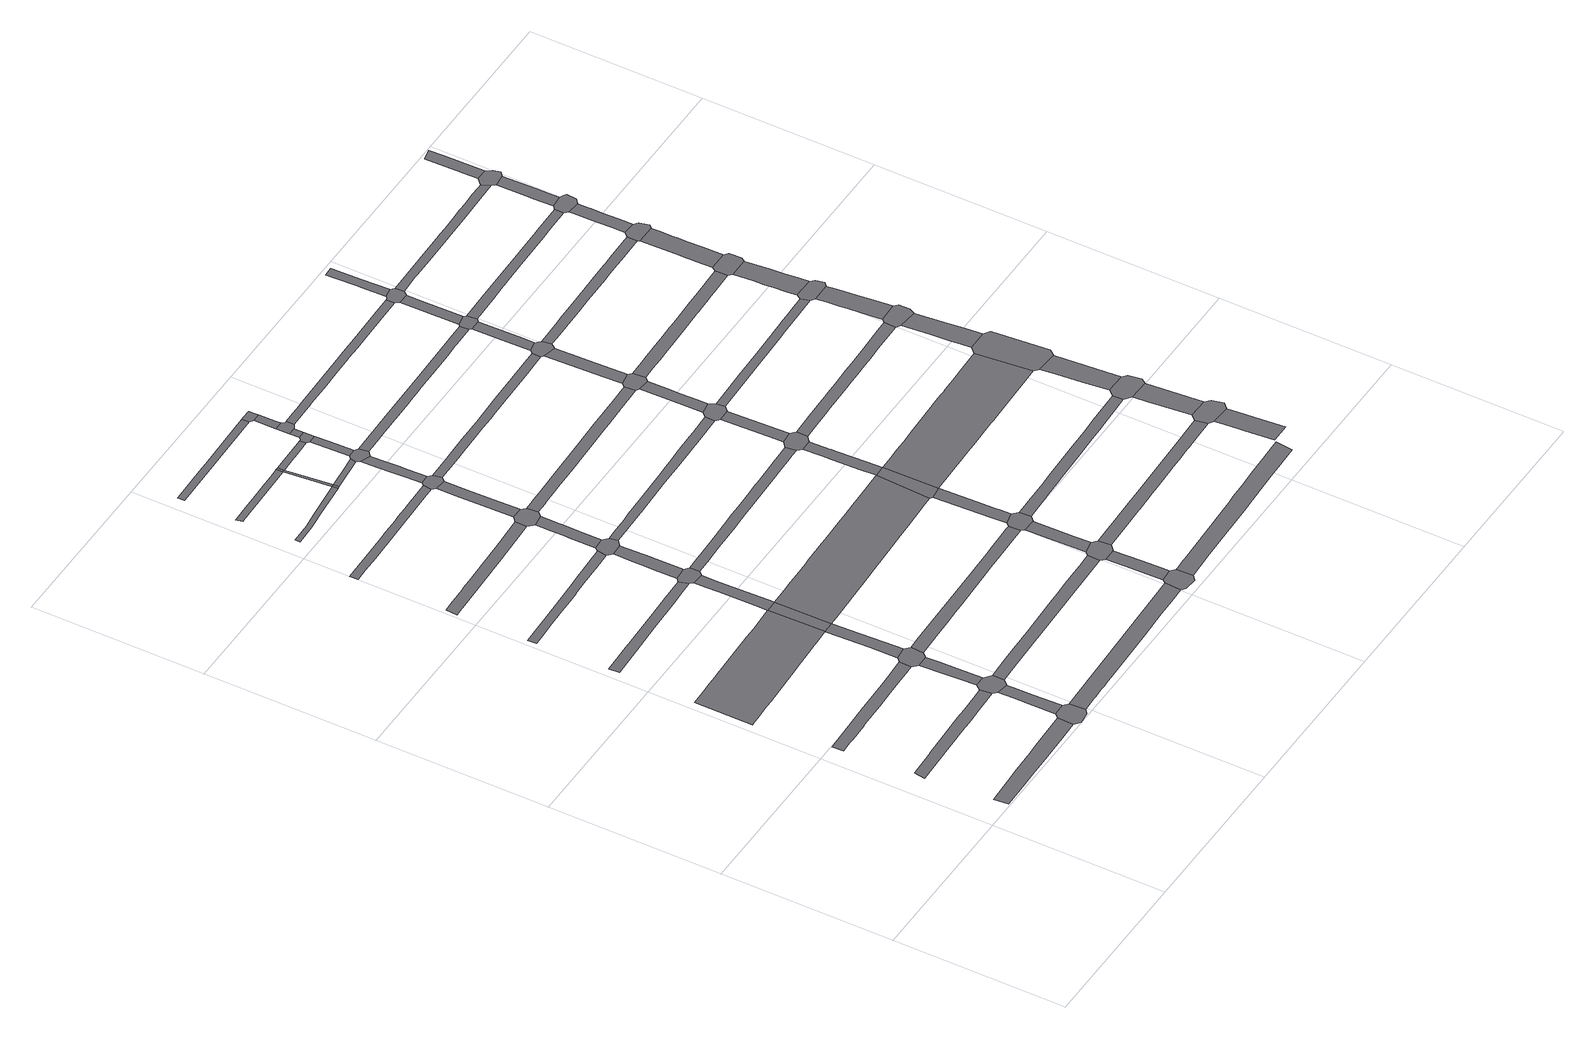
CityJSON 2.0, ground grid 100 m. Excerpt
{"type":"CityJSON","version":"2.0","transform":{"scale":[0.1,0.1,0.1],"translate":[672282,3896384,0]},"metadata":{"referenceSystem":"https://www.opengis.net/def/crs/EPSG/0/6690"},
"CityObjects":{
"road1":{"type":"Road","attributes":{"function":"9","usage":"9","RoadStructureAttribute.widthType":"2","RoadStructureAttribute.width":7.83,"RoadStructureAttribute.sectionType":"1"},"geometry":[{"type":"MultiSurface","lod":"1","boundaries":[[[0,1,2,3,4,5,6,7,8,9,10,11,12,13,14,15,16]]]}]},
"road2":{"type":"Road","attributes":{"function":"9","usage":"9","RoadStructureAttribute.widthType":"2","RoadStructureAttribute.width":6.06,"RoadStructureAttribute.sectionType":"1"},"geometry":[{"type":"MultiSurface","lod":"1","boundaries":[[[17,18,19,20,21,22,23,24,25,26,27,28,29,30,31,32,33,34,35,36]]]}]},
"road3":{"type":"Road","attributes":{"function":"9","usage":"9","RoadStructureAttribute.widthType":"2","RoadStructureAttribute.width":6.13,"RoadStructureAttribute.sectionType":"1"},"geometry":[{"type":"MultiSurface","lod":"1","boundaries":[[[37,38,39,40,41,42,43,44,45,46,47,48,49,50,51,52,53,54,55]]]}]},
"road4":{"type":"Road","attributes":{"function":"9","usage":"1","RoadStructureAttribute.widthType":"1","RoadStructureAttribute.width":34.1,"RoadStructureAttribute.sectionType":"1"},"geometry":[{"type":"MultiSurface","lod":"1","boundaries":[[[56,57,58,59,60,61,62,63,64,65,66,67,68,69,70,71,72,73,74,75,76,77,78,79,80,81,82,83,84]]]}]},
"road5":{"type":"Road","attributes":{"function":"9","usage":"9","RoadStructureAttribute.widthType":"9","RoadStructureAttribute.width":-9999,"RoadStructureAttribute.sectionType":"9"},"geometry":[{"type":"MultiSurface","lod":"1","boundaries":[[[85,86,8,7,87,88,89,90]]]}]},
"road6":{"type":"Road","attributes":{"function":"9","usage":"9","RoadStructureAttribute.widthType":"2","RoadStructureAttribute.width":7.6,"RoadStructureAttribute.sectionType":"1"},"geometry":[{"type":"MultiSurface","lod":"1","boundaries":[[[85,91,92,93,94,95,96,97,98,86]]]}]},
"road7":{"type":"Road","attributes":{"function":"9","usage":"9","RoadStructureAttribute.widthType":"9","RoadStructureAttribute.width":-9999,"RoadStructureAttribute.sectionType":"9"},"geometry":[{"type":"MultiSurface","lod":"1","boundaries":[[[99,100,101,27,26,96,95,102,103]]]}]},
"road8":{"type":"Road","attributes":{"function":"9","usage":"9","RoadStructureAttribute.widthType":"3","RoadStructureAttribute.width":5.78,"RoadStructureAttribute.sectionType":"1"},"geometry":[{"type":"MultiSurface","lod":"1","boundaries":[[[104,105,106,107,108,109,110,111,112,113,114,115,116,117,118,119,120,121]]]}]},
"road9":{"type":"Road","attributes":{"function":"9","usage":"9","RoadStructureAttribute.widthType":"2","RoadStructureAttribute.width":7.6,"RoadStructureAttribute.sectionType":"1"},"geometry":[{"type":"MultiSurface","lod":"1","boundaries":[[[122,123,124,125,126,127,101,100]]]}]},
"road10":{"type":"Road","attributes":{"function":"9","usage":"9","RoadStructureAttribute.widthType":"9","RoadStructureAttribute.width":-9999,"RoadStructureAttribute.sectionType":"9"},"geometry":[{"type":"MultiSurface","lod":"1","boundaries":[[[128,37,55,125,124,129,130,131,132]]]}]},
"road11":{"type":"Road","attributes":{"function":"9","usage":"9","RoadStructureAttribute.widthType":"3","RoadStructureAttribute.width":4.81,"RoadStructureAttribute.sectionType":"1"},"geometry":[{"type":"MultiSurface","lod":"1","boundaries":[[[133,134,135,136,137,138,139,140,141,142,143,144,145,146,147,148,149,150]]]}]},
"road12":{"type":"Road","attributes":{"function":"9","usage":"9","RoadStructureAttribute.widthType":"2","RoadStructureAttribute.width":7.6,"RoadStructureAttribute.sectionType":"1"},"geometry":[{"type":"MultiSurface","lod":"1","boundaries":[[[131,151,152,153,154,68,155,156,157,132]]]}]},
"road13":{"type":"Road","attributes":{"function":"9","usage":"9","RoadStructureAttribute.widthType":"2","RoadStructureAttribute.width":6.47,"RoadStructureAttribute.sectionType":"1"},"geometry":[{"type":"MultiSurface","lod":"1","boundaries":[[[158,159,160,161,162,163,164,165,166,167,168,169,170,171,172,173,174]]]}]},
"road14":{"type":"Road","attributes":{"function":"9","usage":"9","RoadStructureAttribute.widthType":"9","RoadStructureAttribute.width":-9999,"RoadStructureAttribute.sectionType":"9"},"geometry":[{"type":"MultiSurface","lod":"1","boundaries":[[[175,69,68,154]]]}]},
"road15":{"type":"Road","attributes":{"function":"9","usage":"9","RoadStructureAttribute.widthType":"3","RoadStructureAttribute.width":5.71,"RoadStructureAttribute.sectionType":"1"},"geometry":[{"type":"MultiSurface","lod":"1","boundaries":[[[176,177,178,179,180,181,182,183,184,69,175,185]]]}]},
"road16":{"type":"Road","attributes":{"function":"9","usage":"9","RoadStructureAttribute.widthType":"3","RoadStructureAttribute.width":4.56,"RoadStructureAttribute.sectionType":"1"},"geometry":[{"type":"MultiSurface","lod":"1","boundaries":[[[186,187,188,189,190,191,192,193,194,195,196,197,198,199,200,201]]]}]},
"road17":{"type":"Road","attributes":{"function":"9","usage":"9","RoadStructureAttribute.widthType":"2","RoadStructureAttribute.width":8.57,"RoadStructureAttribute.sectionType":"1"},"geometry":[{"type":"MultiSurface","lod":"1","boundaries":[[[90,89,202,203,204,205,206,207,208,209,210,211,212,213,214]]]}]},
"road18":{"type":"Road","attributes":{"function":"9","usage":"9","RoadStructureAttribute.widthType":"9","RoadStructureAttribute.width":-9999,"RoadStructureAttribute.sectionType":"9"},"geometry":[{"type":"MultiSurface","lod":"1","boundaries":[[[120,179,178,215,216,217,218,121]]]}]},
"road19":{"type":"Road","attributes":{"function":"9","usage":"9","RoadStructureAttribute.widthType":"4","RoadStructureAttribute.width":3.3,"RoadStructureAttribute.sectionType":"1"},"geometry":[{"type":"MultiSurface","lod":"1","boundaries":[[[219,220,221,222,223,224,225,226,227,228,229]]]}]},
"road20":{"type":"Road","attributes":{"function":"9","usage":"9","RoadStructureAttribute.widthType":"2","RoadStructureAttribute.width":6.46,"RoadStructureAttribute.sectionType":"1"},"geometry":[{"type":"MultiSurface","lod":"1","boundaries":[[[230,231,232,233,234,218,217,235,236,237]]]}]},
"road21":{"type":"Road","attributes":{"function":"9","usage":"9","RoadStructureAttribute.widthType":"4","RoadStructureAttribute.width":3.7,"RoadStructureAttribute.sectionType":"1"},"geometry":[{"type":"MultiSurface","lod":"1","boundaries":[[[238,239,240,241,242,243,244,245,246,247,248,249,250,251]]]}]},
"road22":{"type":"Road","attributes":{"function":"9","usage":"9","RoadStructureAttribute.widthType":"2","RoadStructureAttribute.width":6.55,"RoadStructureAttribute.sectionType":"1"},"geometry":[{"type":"MultiSurface","lod":"1","boundaries":[[[252,253,254,255,256,257,258,259,260,261,262,263,99,103]]]}]},
"road23":{"type":"Road","attributes":{"function":"9","usage":"9","RoadStructureAttribute.widthType":"9","RoadStructureAttribute.width":-9999,"RoadStructureAttribute.sectionType":"9"},"geometry":[{"type":"MultiSurface","lod":"1","boundaries":[[[149,230,237,264,265,266,267,268,150]]]}]},
"road24":{"type":"Road","attributes":{"function":"9","usage":"9","RoadStructureAttribute.widthType":"2","RoadStructureAttribute.width":6.46,"RoadStructureAttribute.sectionType":"1"},"geometry":[{"type":"MultiSurface","lod":"1","boundaries":[[[269,270,271,272,273,274,275,276,277,278,279,268,267]]]}]},
"road25":{"type":"Road","attributes":{"function":"9","usage":"9","RoadStructureAttribute.widthType":"2","RoadStructureAttribute.width":6.62,"RoadStructureAttribute.sectionType":"1"},"geometry":[{"type":"MultiSurface","lod":"1","boundaries":[[[280,281,282,283,284,285,286,287,288,289,290,291,292,293,294,295,296,297,130,129]]]}]},
"road26":{"type":"Road","attributes":{"function":"9","usage":"9","RoadStructureAttribute.widthType":"9","RoadStructureAttribute.width":-9999,"RoadStructureAttribute.sectionType":"9"},"geometry":[{"type":"MultiSurface","lod":"1","boundaries":[[[164,163,275,274,298,299,300,301]]]}]},
"road27":{"type":"Road","attributes":{"function":"9","usage":"9","RoadStructureAttribute.widthType":"9","RoadStructureAttribute.width":-9999,"RoadStructureAttribute.sectionType":"9"},"geometry":[{"type":"MultiSurface","lod":"1","boundaries":[[[302,303,304,223,222]]]}]},
"road28":{"type":"Road","attributes":{"function":"9","usage":"9","RoadStructureAttribute.widthType":"4","RoadStructureAttribute.width":1.5,"RoadStructureAttribute.sectionType":"9"},"geometry":[{"type":"MultiSurface","lod":"1","boundaries":[[[305,242,306,307,223,304,308,309]]]}]},
"road29":{"type":"Road","attributes":{"function":"9","usage":"9","RoadStructureAttribute.widthType":"3","RoadStructureAttribute.width":4.05,"RoadStructureAttribute.sectionType":"1"},"geometry":[{"type":"MultiSurface","lod":"1","boundaries":[[[310,311,312,313,314,315,316]]]}]},
"road30":{"type":"Road","attributes":{"function":"9","usage":"9","RoadStructureAttribute.widthType":"9","RoadStructureAttribute.width":-9999,"RoadStructureAttribute.sectionType":"9"},"geometry":[{"type":"MultiSurface","lod":"1","boundaries":[[[243,242,305,317]]]}]},
"road31":{"type":"Road","attributes":{"function":"9","usage":"9","RoadStructureAttribute.widthType":"3","RoadStructureAttribute.width":5.53,"RoadStructureAttribute.sectionType":"1"},"geometry":[{"type":"MultiSurface","lod":"1","boundaries":[[[300,318,319,320,321,322,323,324,325,301]]]}]},
"road32":{"type":"Road","attributes":{"function":"9","usage":"9","RoadStructureAttribute.widthType":"4","RoadStructureAttribute.width":3.3,"RoadStructureAttribute.sectionType":"1"},"geometry":[{"type":"MultiSurface","lod":"1","boundaries":[[[304,303,326,327,328,329,330,331,332]]]}]},
"road33":{"type":"Road","attributes":{"function":"9","usage":"1","RoadStructureAttribute.widthType":"1","RoadStructureAttribute.width":34.1,"RoadStructureAttribute.sectionType":"1"},"geometry":[{"type":"MultiSurface","lod":"1","boundaries":[[[333,334,335,336,337,338,339,340,341,342,343,344,345,346,347,348,349,350,351,352,353,354,355,356,357,358,359,360,361,362,363,175,154,364]]]}]},
"road34":{"type":"Road","attributes":{"function":"9","usage":"9","RoadStructureAttribute.widthType":"9","RoadStructureAttribute.width":-9999,"RoadStructureAttribute.sectionType":"9"},"geometry":[{"type":"MultiSurface","lod":"1","boundaries":[[[186,201,322,321,365,366,367,368]]]}]},
"road35":{"type":"Road","attributes":{"function":"9","usage":"9","RoadStructureAttribute.widthType":"4","RoadStructureAttribute.width":3.7,"RoadStructureAttribute.sectionType":"1"},"geometry":[{"type":"MultiSurface","lod":"1","boundaries":[[[305,369,370,371,372,373,374,375,376,377,317]]]}]},
"road36":{"type":"Road","attributes":{"function":"9","usage":"9","RoadStructureAttribute.widthType":"3","RoadStructureAttribute.width":5.53,"RoadStructureAttribute.sectionType":"1"},"geometry":[{"type":"MultiSurface","lod":"1","boundaries":[[[367,378,379,380,381,382,383,384,385,368]]]}]},
"road37":{"type":"Road","attributes":{"function":"9","usage":"9","RoadStructureAttribute.widthType":"9","RoadStructureAttribute.width":-9999,"RoadStructureAttribute.sectionType":"9"},"geometry":[{"type":"MultiSurface","lod":"1","boundaries":[[[386,329,328,382,381,387,388,389]]]}]},
"road38":{"type":"Road","attributes":{"function":"9","usage":"9","RoadStructureAttribute.widthType":"3","RoadStructureAttribute.width":5.53,"RoadStructureAttribute.sectionType":"1"},"geometry":[{"type":"MultiSurface","lod":"1","boundaries":[[[390,391,392,386,389]]]}]},
"road39":{"type":"Road","attributes":{"function":"9","usage":"9","RoadStructureAttribute.widthType":"9","RoadStructureAttribute.width":-9999,"RoadStructureAttribute.sectionType":"9"},"geometry":[{"type":"MultiSurface","lod":"1","boundaries":[[[213,393,394,395,396,397,398,214]]]}]},
"road40":{"type":"Road","attributes":{"function":"9","usage":"9","RoadStructureAttribute.widthType":"3","RoadStructureAttribute.width":5.78,"RoadStructureAttribute.sectionType":"1"},"geometry":[{"type":"MultiSurface","lod":"1","boundaries":[[[399,400,401,402,403,404,405,406,407,408,409,410,411,412,413,414,216,215,415,416,417,418,419,420,421,422,423,424,425,426,427,428]]]}]},
"road41":{"type":"Road","attributes":{"function":"9","usage":"9","RoadStructureAttribute.widthType":"9","RoadStructureAttribute.width":-9999,"RoadStructureAttribute.sectionType":"9"},"geometry":[{"type":"MultiSurface","lod":"1","boundaries":[[[429,375,374,392,391,430,431]]]}]},
"road42":{"type":"Road","attributes":{"function":"9","usage":"9","RoadStructureAttribute.widthType":"3","RoadStructureAttribute.width":5.53,"RoadStructureAttribute.sectionType":"1"},"geometry":[{"type":"MultiSurface","lod":"1","boundaries":[[[430,432,433,431]]]}]},
"road43":{"type":"Road","attributes":{"function":"9","usage":"9","RoadStructureAttribute.widthType":"2","RoadStructureAttribute.width":7.62,"RoadStructureAttribute.sectionType":"1"},"geometry":[{"type":"MultiSurface","lod":"1","boundaries":[[[434,435,398,397,436,437,438]]]}]},
"road44":{"type":"Road","attributes":{"function":"9","usage":"9","RoadStructureAttribute.widthType":"9","RoadStructureAttribute.width":-9999,"RoadStructureAttribute.sectionType":"9"},"geometry":[{"type":"MultiSurface","lod":"1","boundaries":[[[439,440,433,432,441,442,443,444]]]}]},
"road45":{"type":"Road","attributes":{"function":"9","usage":"9","RoadStructureAttribute.widthType":"3","RoadStructureAttribute.width":5.53,"RoadStructureAttribute.sectionType":"1"},"geometry":[{"type":"MultiSurface","lod":"1","boundaries":[[[445,446,447,448,439,444]]]}]},
"road46":{"type":"Road","attributes":{"function":"9","usage":"9","RoadStructureAttribute.widthType":"9","RoadStructureAttribute.width":-9999,"RoadStructureAttribute.sectionType":"9"},"geometry":[{"type":"MultiSurface","lod":"1","boundaries":[[[447,449,450,451,452,313,312,448]]]}]},
"road47":{"type":"Road","attributes":{"function":"9","usage":"9","RoadStructureAttribute.widthType":"9","RoadStructureAttribute.width":-9999,"RoadStructureAttribute.sectionType":"9"},"geometry":[{"type":"MultiSurface","lod":"1","boundaries":[[[453,454,455,456,254,253,434,438]]]}]},
"road48":{"type":"Road","attributes":{"function":"9","usage":"9","RoadStructureAttribute.widthType":"3","RoadStructureAttribute.width":5.02,"RoadStructureAttribute.sectionType":"1"},"geometry":[{"type":"MultiSurface","lod":"1","boundaries":[[[457,458,459,460,461,462,463,464,465,466,467,468,469,470,471,266,265,472,473,474,475,476,477]]]}]},
"road49":{"type":"Road","attributes":{"function":"9","usage":"9","RoadStructureAttribute.widthType":"2","RoadStructureAttribute.width":7.62,"RoadStructureAttribute.sectionType":"1"},"geometry":[{"type":"MultiSurface","lod":"1","boundaries":[[[455,478,479,480,481,482,483,484,456]]]}]},
"road50":{"type":"Road","attributes":{"function":"9","usage":"9","RoadStructureAttribute.widthType":"9","RoadStructureAttribute.width":-9999,"RoadStructureAttribute.sectionType":"9"},"geometry":[{"type":"MultiSurface","lod":"1","boundaries":[[[288,481,480,485,486,487,488,289]]]}]},
"road51":{"type":"Road","attributes":{"function":"9","usage":"9","RoadStructureAttribute.widthType":"2","RoadStructureAttribute.width":6.47,"RoadStructureAttribute.sectionType":"1"},"geometry":[{"type":"MultiSurface","lod":"1","boundaries":[[[489,490,491,492,493,494,495,496,497,299,298,498,499,500,501,502,503,504,505,506,507,508]]]}]},
"road52":{"type":"Road","attributes":{"function":"9","usage":"9","RoadStructureAttribute.widthType":"2","RoadStructureAttribute.width":7.62,"RoadStructureAttribute.sectionType":"1"},"geometry":[{"type":"MultiSurface","lod":"1","boundaries":[[[487,509,510,511,512,513,514,515,516,517,488]]]}]},
"road53":{"type":"Road","attributes":{"function":"9","usage":"9","RoadStructureAttribute.widthType":"9","RoadStructureAttribute.width":-9999,"RoadStructureAttribute.sectionType":"9"},"geometry":[{"type":"MultiSurface","lod":"1","boundaries":[[[514,513,518,347,346]]]}]},
"road54":{"type":"Road","attributes":{"function":"9","usage":"9","RoadStructureAttribute.widthType":"3","RoadStructureAttribute.width":4.99,"RoadStructureAttribute.sectionType":"1"},"geometry":[{"type":"MultiSurface","lod":"1","boundaries":[[[519,520,521,522,523,524,525,526,527,528,529,530,531,532,533,534,535,536,537,538,539,540,366,365]]]}]},
"road55":{"type":"Road","attributes":{"function":"9","usage":"9","RoadStructureAttribute.widthType":"2","RoadStructureAttribute.width":6.44,"RoadStructureAttribute.sectionType":"1"},"geometry":[{"type":"MultiSurface","lod":"1","boundaries":[[[541,542,543,544,347,518,545,546,547,548,549,550,551,552]]]}]},
"road56":{"type":"Road","attributes":{"function":"9","usage":"9","RoadStructureAttribute.widthType":"3","RoadStructureAttribute.width":5.21,"RoadStructureAttribute.sectionType":"1"},"geometry":[{"type":"MultiSurface","lod":"1","boundaries":[[[387,553,554,555,556,557,558,559,560,561,562,563,564,565,566,567,568,388]]]}]},
"road57":{"type":"Road","attributes":{"function":"9","usage":"9","RoadStructureAttribute.widthType":"9","RoadStructureAttribute.width":-9999,"RoadStructureAttribute.sectionType":"9"},"geometry":[{"type":"MultiSurface","lod":"1","boundaries":[[[427,552,551,569,570,571,572,573,428]]]}]},
"road58":{"type":"Road","attributes":{"function":"9","usage":"9","RoadStructureAttribute.widthType":"2","RoadStructureAttribute.width":8.96,"RoadStructureAttribute.sectionType":"1"},"geometry":[{"type":"MultiSurface","lod":"1","boundaries":[[[395,574,575,576,577,578,579,580,581,582,583,584,585,586,587,588,589,590,591,592,593,594,595,596,597,598,599,600,396]]]}]},
"road59":{"type":"Road","attributes":{"function":"9","usage":"9","RoadStructureAttribute.widthType":"3","RoadStructureAttribute.width":4.54,"RoadStructureAttribute.sectionType":"1"},"geometry":[{"type":"MultiSurface","lod":"1","boundaries":[[[601,602,603,604,605,606,607,608,609,610,611,612,613,614,615,616,617,618,619,442,441]]]}]},
"road60":{"type":"Road","attributes":{"function":"9","usage":"9","RoadStructureAttribute.widthType":"2","RoadStructureAttribute.width":6.44,"RoadStructureAttribute.sectionType":"1"},"geometry":[{"type":"MultiSurface","lod":"1","boundaries":[[[572,620,621,622,623,573]]]}]},
"road61":{"type":"Road","attributes":{"function":"9","usage":"9","RoadStructureAttribute.widthType":"2","RoadStructureAttribute.width":6.75,"RoadStructureAttribute.sectionType":"1"},"geometry":[{"type":"MultiSurface","lod":"1","boundaries":[[[624,625,626,627,628,629,630,631,454,453,632,633,634,635,636,637,638,639,640,641,642,643,644,645,646,647,648]]]}]},
"road62":{"type":"Road","attributes":{"function":"9","usage":"9","RoadStructureAttribute.widthType":"9","RoadStructureAttribute.width":-9999,"RoadStructureAttribute.sectionType":"9"},"geometry":[{"type":"MultiSurface","lod":"1","boundaries":[[[649,477,476,622,621,650,651,652]]]}]},
"road63":{"type":"Road","attributes":{"function":"9","usage":"9","RoadStructureAttribute.widthType":"2","RoadStructureAttribute.width":6.44,"RoadStructureAttribute.sectionType":"1"},"geometry":[{"type":"MultiSurface","lod":"1","boundaries":[[[653,654,655,656,657,658,649,652]]]}]},
"road64":{"type":"Road","attributes":{"function":"9","usage":"9","RoadStructureAttribute.widthType":"3","RoadStructureAttribute.width":5.86,"RoadStructureAttribute.sectionType":"1"},"geometry":[{"type":"MultiSurface","lod":"1","boundaries":[[[485,659,660,661,662,663,664,665,666,667,668,669,670,671,672,673,674,675,676,677,678,679,680,681,486]]]}]},
"road65":{"type":"Road","attributes":{"function":"9","usage":"9","RoadStructureAttribute.widthType":"9","RoadStructureAttribute.width":-9999,"RoadStructureAttribute.sectionType":"9"},"geometry":[{"type":"MultiSurface","lod":"1","boundaries":[[[657,656,682,683,684,685,489,508]]]}]},
"road66":{"type":"Road","attributes":{"function":"9","usage":"9","RoadStructureAttribute.widthType":"2","RoadStructureAttribute.width":6.44,"RoadStructureAttribute.sectionType":"1"},"geometry":[{"type":"MultiSurface","lod":"1","boundaries":[[[686,687,685,684,688,689,690]]]}]},
"road67":{"type":"Road","attributes":{"function":"9","usage":"1","RoadStructureAttribute.widthType":"1","RoadStructureAttribute.width":34.1,"RoadStructureAttribute.sectionType":"1"},"geometry":[{"type":"MultiSurface","lod":"1","boundaries":[[[691,692,693,694,695,696,697,698,699,700,701,702,703,704,518,513,705,706,707,708,709,710,711,712]]]}]},
"road68":{"type":"Road","attributes":{"function":"9","usage":"9","RoadStructureAttribute.widthType":"9","RoadStructureAttribute.width":-9999,"RoadStructureAttribute.sectionType":"9"},"geometry":[{"type":"MultiSurface","lod":"1","boundaries":[[[713,714,715,716,530,529,686,690]]]}]},
"road69":{"type":"Road","attributes":{"function":"9","usage":"9","RoadStructureAttribute.widthType":"2","RoadStructureAttribute.width":6.44,"RoadStructureAttribute.sectionType":"1"},"geometry":[{"type":"MultiSurface","lod":"1","boundaries":[[[717,718,719,720,721,722,716,715]]]}]},
"road70":{"type":"Road","attributes":{"function":"9","usage":"9","RoadStructureAttribute.widthType":"9","RoadStructureAttribute.width":-9999,"RoadStructureAttribute.sectionType":"9"},"geometry":[{"type":"MultiSurface","lod":"1","boundaries":[[[723,565,564,721,720,724,725,726]]]}]},
"road71":{"type":"Road","attributes":{"function":"9","usage":"9","RoadStructureAttribute.widthType":"2","RoadStructureAttribute.width":6.21,"RoadStructureAttribute.sectionType":"1"},"geometry":[{"type":"MultiSurface","lod":"1","boundaries":[[[727,728,729,730,731,732,733,734,735,736,737,738,739,571,570,740,741,742,743,744,745,746,747,748,749,750,751,752,753]]]}]},
"road72":{"type":"Road","attributes":{"function":"9","usage":"9","RoadStructureAttribute.widthType":"2","RoadStructureAttribute.width":6.44,"RoadStructureAttribute.sectionType":"1"},"geometry":[{"type":"MultiSurface","lod":"1","boundaries":[[[754,723,726,755,756,757,758]]]}]},
"road73":{"type":"Road","attributes":{"function":"9","usage":"9","RoadStructureAttribute.widthType":"9","RoadStructureAttribute.width":-9999,"RoadStructureAttribute.sectionType":"9"},"geometry":[{"type":"MultiSurface","lod":"1","boundaries":[[[759,760,761,762,611,610,758,757,763]]]}]},
"road74":{"type":"Road","attributes":{"function":"9","usage":"9","RoadStructureAttribute.widthType":"3","RoadStructureAttribute.width":4.72,"RoadStructureAttribute.sectionType":"1"},"geometry":[{"type":"MultiSurface","lod":"1","boundaries":[[[764,765,766,767,768,769,770,771,772,773,774,775,776,777,778,779,780,651,650]]]}]},
"road75":{"type":"Road","attributes":{"function":"9","usage":"9","RoadStructureAttribute.widthType":"2","RoadStructureAttribute.width":12.45,"RoadStructureAttribute.sectionType":"1"},"geometry":[{"type":"MultiSurface","lod":"1","boundaries":[[[781,782,783,784,785,786,787,788,789,790]]]}]},
"road76":{"type":"Road","attributes":{"function":"9","usage":"9","RoadStructureAttribute.widthType":"2","RoadStructureAttribute.width":6.44,"RoadStructureAttribute.sectionType":"1"},"geometry":[{"type":"MultiSurface","lod":"1","boundaries":[[[791,792,793,794,795,761,760,796,797]]]}]},
"road77":{"type":"Road","attributes":{"function":"9","usage":"9","RoadStructureAttribute.widthType":"9","RoadStructureAttribute.width":-9999,"RoadStructureAttribute.sectionType":"9"},"geometry":[{"type":"MultiSurface","lod":"1","boundaries":[[[648,647,790,789,798,799,800,801]]]}]},
"road78":{"type":"Road","attributes":{"function":"9","usage":"9","RoadStructureAttribute.widthType":"2","RoadStructureAttribute.width":6.59,"RoadStructureAttribute.sectionType":"1"},"geometry":[{"type":"MultiSurface","lod":"1","boundaries":[[[802,803,804,805,806,807,808,809,810,811,812,813,683,682,814,815,816,817,818,819,820,821,822,823,824,825]]]}]},
"road79":{"type":"Road","attributes":{"function":"9","usage":"9","RoadStructureAttribute.widthType":"2","RoadStructureAttribute.width":12.45,"RoadStructureAttribute.sectionType":"1"},"geometry":[{"type":"MultiSurface","lod":"1","boundaries":[[[800,826,827,828,829,801]]]}]},
"road80":{"type":"Road","attributes":{"function":"9","usage":"9","RoadStructureAttribute.widthType":"9","RoadStructureAttribute.width":-9999,"RoadStructureAttribute.sectionType":"9"},"geometry":[{"type":"MultiSurface","lod":"1","boundaries":[[[830,673,672,827,826,831,832,833]]]}]},
"road81":{"type":"Road","attributes":{"function":"9","usage":"9","RoadStructureAttribute.widthType":"2","RoadStructureAttribute.width":12.45,"RoadStructureAttribute.sectionType":"1"},"geometry":[{"type":"MultiSurface","lod":"1","boundaries":[[[834,835,830,833,836,837,838]]]}]},
"road82":{"type":"Road","attributes":{"function":"9","usage":"9","RoadStructureAttribute.widthType":"3","RoadStructureAttribute.width":5.39,"RoadStructureAttribute.sectionType":"1"},"geometry":[{"type":"MultiSurface","lod":"1","boundaries":[[[839,840,841,842,843,844,845,846,847,848,849,850,851,852,853,854,855,856,857,858,859,860,714,713]]]}]},
"road83":{"type":"Road","attributes":{"function":"9","usage":"9","RoadStructureAttribute.widthType":"9","RoadStructureAttribute.width":-9999,"RoadStructureAttribute.sectionType":"9"},"geometry":[{"type":"MultiSurface","lod":"1","boundaries":[[[861,862,863,864,691,712,838,837]]]}]},
"road84":{"type":"Road","attributes":{"function":"9","usage":"9","RoadStructureAttribute.widthType":"3","RoadStructureAttribute.width":5.16,"RoadStructureAttribute.sectionType":"1"},"geometry":[{"type":"MultiSurface","lod":"1","boundaries":[[[865,866,867,868,869,725,724,870,871,872,873,874,875,876]]]}]},
"road85":{"type":"Road","attributes":{"function":"9","usage":"9","RoadStructureAttribute.widthType":"2","RoadStructureAttribute.width":8.11,"RoadStructureAttribute.sectionType":"1"},"geometry":[{"type":"MultiSurface","lod":"1","boundaries":[[[863,877,878,879,880,881,882,883,884,885,864]]]}]},
"road86":{"type":"Road","attributes":{"function":"9","usage":"9","RoadStructureAttribute.widthType":"9","RoadStructureAttribute.width":-9999,"RoadStructureAttribute.sectionType":"9"},"geometry":[{"type":"MultiSurface","lod":"1","boundaries":[[[880,879,886,887,888,889,727,753]]]}]},
"road87":{"type":"Road","attributes":{"function":"9","usage":"9","RoadStructureAttribute.widthType":"2","RoadStructureAttribute.width":8.11,"RoadStructureAttribute.sectionType":"1"},"geometry":[{"type":"MultiSurface","lod":"1","boundaries":[[[890,891,892,893,894,895,896,889,888,897,898,899,900,901]]]}]},
"road88":{"type":"Road","attributes":{"function":"9","usage":"9","RoadStructureAttribute.widthType":"3","RoadStructureAttribute.width":4.64,"RoadStructureAttribute.sectionType":"1"},"geometry":[{"type":"MultiSurface","lod":"1","boundaries":[[[902,903,904,905,906,907,908,909,910,911,912,913,914,915,916,917,918,759,763]]]}]},
"road89":{"type":"Road","attributes":{"function":"9","usage":"9","RoadStructureAttribute.widthType":"9","RoadStructureAttribute.width":-9999,"RoadStructureAttribute.sectionType":"9"},"geometry":[{"type":"MultiSurface","lod":"1","boundaries":[[[770,769,890,901,919,920,921,922]]]}]},
"road90":{"type":"Road","attributes":{"function":"9","usage":"9","RoadStructureAttribute.widthType":"2","RoadStructureAttribute.width":8.11,"RoadStructureAttribute.sectionType":"1"},"geometry":[{"type":"MultiSurface","lod":"1","boundaries":[[[921,923,924,925,926,927,928,929,930,931,932,933,934,922]]]}]},
"road91":{"type":"Road","attributes":{"function":"9","usage":"9","RoadStructureAttribute.widthType":"9","RoadStructureAttribute.width":-9999,"RoadStructureAttribute.sectionType":"9"},"geometry":[{"type":"MultiSurface","lod":"1","boundaries":[[[929,928,935,936,937,938,802,825]]]}]},
"road92":{"type":"Road","attributes":{"function":"9","usage":"9","RoadStructureAttribute.widthType":"2","RoadStructureAttribute.width":8.11,"RoadStructureAttribute.sectionType":"1"},"geometry":[{"type":"MultiSurface","lod":"1","boundaries":[[[939,940,941,942,938,937,943,944,945,946,947,948,949,950,951]]]}]},
"road93":{"type":"Road","attributes":{"function":"9","usage":"9","RoadStructureAttribute.widthType":"9","RoadStructureAttribute.width":-9999,"RoadStructureAttribute.sectionType":"9"},"geometry":[{"type":"MultiSurface","lod":"1","boundaries":[[[952,953,849,848,951,950,954,955]]]}]},
"road94":{"type":"Road","attributes":{"function":"9","usage":"9","RoadStructureAttribute.widthType":"2","RoadStructureAttribute.width":8.11,"RoadStructureAttribute.sectionType":"1"},"geometry":[{"type":"MultiSurface","lod":"1","boundaries":[[[956,957,958,959,960,953,952,961,962,963,964,965]]]}]},
"road95":{"type":"Road","attributes":{"function":"9","usage":"9","RoadStructureAttribute.widthType":"9","RoadStructureAttribute.width":-9999,"RoadStructureAttribute.sectionType":"9"},"geometry":[{"type":"MultiSurface","lod":"1","boundaries":[[[966,967,968,969,970,876,875,956,965]]]}]},
"road96":{"type":"Road","attributes":{"function":"9","usage":"9","RoadStructureAttribute.widthType":"2","RoadStructureAttribute.width":8.11,"RoadStructureAttribute.sectionType":"1"},"geometry":[{"type":"MultiSurface","lod":"1","boundaries":[[[971,972,973,970,969,974,975,976]]]}]},
"road97":{"type":"Road","attributes":{"function":"9","usage":"9","RoadStructureAttribute.widthType":"9","RoadStructureAttribute.width":-9999,"RoadStructureAttribute.sectionType":"9"},"geometry":[{"type":"MultiSurface","lod":"1","boundaries":[[[909,908,971,976,977,978,979,980]]]}]},
"road98":{"type":"Road","attributes":{"function":"9","usage":"9","RoadStructureAttribute.widthType":"2","RoadStructureAttribute.width":8.11,"RoadStructureAttribute.sectionType":"1"},"geometry":[{"type":"MultiSurface","lod":"1","boundaries":[[[981,982,983,980,979,984,985,986,987]]]}]}
},
"vertices":[
[181,11,0],[350,16,0],[433,18,0],[565,22,0],[649,24,0],[744,27,0],[801,28,0],[864,30,0],[865,123,0],[801,121,0],[695,116,0],[633,114,0],[570,111,0],[426,105,0],[323,101,0],[285,99,0],[175,95,0],
[297,479,0],[400,483,0],[420,483,0],[565,488,0],[580,489,0],[627,490,0],[683,492,0],[692,493,0],[735,494,0],[858,499,0],[850,567,0],[806,565,0],[682,560,0],[616,557,0],[501,553,0],[366,547,0],[325,545,0],[304,544,0],[148,538,0],[137,473,0],
[832,1023,0],[718,1016,0],[638,1013,0],[561,1010,0],[542,1010,0],[496,1008,0],[444,1006,0],[110,994,0],[112,929,0],[174,931,0],[207,932,0],[322,935,0],[336,936,0],[409,938,0],[491,940,0],[608,944,0],[691,947,0],[770,949,0],[830,951,0],
[125,1426,0],[141,1427,0],[209,1430,0],[248,1432,0],[471,1442,0],[577,1446,0],[651,1450,0],[675,1451,0],[703,1452,0],[751,1454,0],[790,1456,0],[839,1458,0],[842,1458,0],[837,1786,0],[834,1786,0],[745,1783,0],[680,1780,0],[609,1778,0],[549,1776,0],[385,1770,0],[345,1769,0],[298,1767,0],[266,1766,0],[213,1764,0],[142,1762,0],[54,1759,0],[51,1759,0],[53,1423,0],[56,1423,0],
[960,147,0],[887,146,0],[895,3,0],[965,12,0],[991,33,0],[986,125,0],
[960,164,0],[954,317,0],[951,385,0],[950,433,0],[948,466,0],[882,477,0],[883,388,0],[885,298,0],
[977,565,0],[940,597,0],[875,599,0],[961,479,0],[979,499,0],
[659,2280,0],[524,2275,0],[311,2268,0],[268,2267,0],[211,2265,0],[177,2264,0],[118,2262,0],[96,2261,0],[53,2259,0],[58,2197,0],[193,2203,0],[324,2209,0],[435,2214,0],[654,2223,0],[715,2226,0],[775,2229,0],[813,2231,0],[795,2285,0],
[934,747,0],[930,848,0],[927,924,0],[860,922,0],[867,765,0],[871,689,0],
[841,1031,0],[950,952,0],[956,1026,0],[926,1050,0],[854,1044,0],
[562,2740,0],[516,2738,0],[305,2729,0],[36,2718,0],[39,2668,0],[104,2671,0],[203,2675,0],[272,2677,0],[289,2678,0],[392,2682,0],[456,2684,0],[471,2685,0],[547,2688,0],[594,2689,0],[637,2691,0],[673,2692,0],[788,2697,0],[794,2750,0],
[924,1099,0],[915,1302,0],[909,1456,0],[909,1459,0],[842,1455,0],[847,1324,0],[851,1201,0],
[54,3123,0],[102,3125,0],[208,3129,0],[289,3132,0],[496,3140,0],[774,3152,0],[774,3217,0],[647,3212,0],[621,3211,0],[539,3208,0],[437,3204,0],[276,3198,0],[214,3196,0],[200,3195,0],[78,3190,0],[30,3189,0],[25,3121,0],
[905,1789,0],
[897,2030,0],[894,2125,0],[896,2205,0],[830,2211,0],[831,2142,0],[832,2067,0],[834,1976,0],[835,1861,0],[836,1789,0],[905,1792,0],
[781,3754,0],[751,3753,0],[598,3749,0],[580,3748,0],[516,3747,0],[480,3746,0],[388,3743,0],[334,3742,0],[264,3740,0],[5,3733,0],[7,3685,0],[81,3687,0],[183,3690,0],[638,3702,0],[703,3704,0],[774,3706,0],
[1078,37,0],[1098,37,0],[1155,39,0],[1188,40,0],[1212,41,0],[1280,44,0],[1622,56,0],[1677,58,0],[1802,63,0],[1885,66,0],[1928,67,0],[2007,70,0],[2013,163,0],
[917,2230,0],[916,2287,0],[891,2309,0],[814,2301,0],
[226,4082,0],[264,4086,0],[333,4094,0],[548,4116,0],[545,4147,0],[542,4147,0],[420,4133,0],[310,4121,0],[224,4111,0],[103,4108,0],[104,4079,0],
[814,2671,0],[814,2611,0],[814,2577,0],[814,2484,0],[814,2434,0],[887,2491,0],[887,2498,0],[884,2674,0],
[86,4442,0],[93,4404,0],[96,4404,0],[512,4417,0],[515,4417,0],[514,4454,0],[491,4453,0],[453,4452,0],[395,4450,0],[312,4448,0],[267,4447,0],[239,4446,0],[192,4445,0],[89,4442,0],
[1114,503,0],[1995,531,0],[1996,603,0],[1910,600,0],[1826,597,0],[1737,594,0],[1676,591,0],[1618,589,0],[1369,580,0],[1279,577,0],[1207,574,0],[1121,571,0],
[900,2691,0],[913,2700,0],[903,2748,0],[877,2776,0],[810,2771,0],
[876,2905,0],[875,2999,0],[875,3033,0],[874,3053,0],[874,3068,0],[874,3129,0],[806,3119,0],[807,3027,0],[808,2964,0],[808,2943,0],[808,2925,0],
[1111,958,0],[1202,961,0],[1292,965,0],[1366,967,0],[1622,977,0],[1675,979,0],[1817,984,0],[1903,987,0],[1992,990,0],[1986,1056,0],[1965,1056,0],[1890,1054,0],[1825,1052,0],[1753,1049,0],[1689,1047,0],[1642,1046,0],[1580,1044,0],[1017,1027,0],
[897,3155,0],[893,3221,0],[870,3243,0],[803,3245,0],
[555,4117,0],[563,4118,0],[560,4149,0],
[530,4418,0],[516,4414,0],[545,4150,0],[559,4152,0],[531,4415,0],
[82,4777,0],[83,4738,0],[755,4752,0],[754,4793,0],[373,4784,0],[311,4783,0],[85,4777,0],
[529,4454,0],
[867,3362,0],[864,3455,0],[862,3551,0],[858,3680,0],[795,3686,0],[797,3574,0],[799,3455,0],[801,3362,0],
[623,4124,0],[727,4134,0],[765,4138,0],[771,4172,0],[664,4160,0],[611,4154,0],[563,4149,0],
[928,1460,0],[960,1462,0],[1079,1467,0],[1133,1469,0],[1294,1476,0],[1364,1479,0],[1462,1483,0],[1523,1486,0],[1653,1491,0],[1760,1496,0],[1808,1498,0],[1868,1500,0],[1918,1503,0],[1973,1505,0],[1988,1823,0],[1985,1823,0],[1890,1820,0],[1805,1817,0],[1735,1815,0],[1675,1813,0],[1660,1813,0],[1586,1810,0],[1442,1806,0],[1380,1804,0],[1364,1803,0],[1269,1800,0],[1234,1799,0],[1139,1796,0],[1077,1794,0],[1007,1792,0],[908,1789,0],[912,1460,0],
[880,3702,0],[871,3752,0],[850,3774,0],[794,3771,0],
[533,4418,0],[594,4419,0],[604,4420,0],[640,4421,0],[705,4423,0],[762,4425,0],[761,4461,0],[690,4459,0],[570,4455,0],
[846,3887,0],[844,3939,0],[842,3998,0],[838,4096,0],[779,4119,0],[781,4065,0],[786,3952,0],[790,3865,0],
[788,4186,0],[865,4120,0],[857,4174,0],[836,4189,0],
[831,4339,0],[828,4413,0],[781,4411,0],
[2031,50,0],[2104,45,0],[2134,71,0],[2128,165,0],[2104,188,0],[2028,183,0],
[1860,2322,0],[1832,2321,0],[1740,2317,0],[1661,2314,0],[1634,2313,0],[1619,2313,0],[1558,2311,0],[1455,2307,0],[1408,2305,0],[1368,2304,0],[1284,2300,0],[1193,2297,0],[1172,2296,0],[1112,2294,0],[1048,2292,0],[997,2290,0],[995,2233,0],[1121,2237,0],[1221,2240,0],[1294,2243,0],[1306,2243,0],[1397,2246,0],[1489,2250,0],[1615,2254,0],[1680,2256,0],[1802,2260,0],[1850,2262,0],[1903,2264,0],[1950,2265,0],[1939,2325,0],
[770,4461,0],[826,4476,0],[782,4474,0],
[824,4531,0],[781,4530,0],
[2020,508,0],[2023,402,0],[2102,234,0],[2098,355,0],[2092,510,0],
[780,4609,0],[780,4577,0],[854,4547,0],[853,4592,0],[844,4592,0],[828,4609,0],
[827,4645,0],[827,4646,0],[825,4738,0],[778,4737,0],
[824,4772,0],[823,4795,0],[773,4794,0],[770,4794,0],
[2124,541,0],[2120,613,0],[2090,636,0],[2016,622,0],
[1806,2783,0],[1771,2782,0],[1660,2778,0],[1556,2773,0],[1491,2771,0],[1440,2769,0],[1355,2766,0],[1247,2761,0],[1226,2761,0],[1111,2756,0],[1063,2754,0],[1036,2753,0],[979,2751,0],[954,2750,0],[927,2749,0],[1172,2708,0],[1408,2716,0],[1546,2720,0],[1790,2727,0],[1936,2732,0],[1936,2788,0],
[2087,735,0],[2085,838,0],[2082,968,0],[2008,972,0],[2009,937,0],[2010,900,0],[2012,797,0],
[2110,997,0],[2104,1062,0],[2076,1092,0],[2006,1076,0],
[1928,3253,0],[1910,3252,0],[1808,3249,0],[1611,3243,0],[1532,3241,0],[1387,3236,0],[1231,3231,0],[1024,3225,0],[995,3224,0],[962,3157,0],[983,3158,0],[1051,3160,0],[1131,3163,0],[1240,3166,0],[1594,3178,0],[1644,3180,0],[1741,3183,0],[1755,3183,0],[1758,3183,0],[1934,3189,0],
[2074,1154,0],[2072,1191,0],[2070,1254,0],[2059,1501,0],[2059,1504,0],[1988,1494,0],[1999,1235,0],[2002,1169,0],[2002,1152,0],
[2055,1825,0],
[967,3704,0],[1043,3706,0],[1105,3708,0],[1219,3710,0],[1305,3713,0],[1379,3714,0],[1435,3716,0],[1646,3721,0],[1748,3723,0],[1767,3724,0],[1912,3728,0],[1914,3780,0],[1835,3778,0],[1795,3777,0],[1716,3775,0],[1698,3774,0],[1599,3772,0],[1527,3770,0],[1329,3764,0],[1180,3761,0],[1032,3757,0],[1014,3756,0],
[1976,2132,0],[1978,2072,0],[1984,1913,0],[1988,1826,0],[2055,1828,0],[2050,1915,0],[2046,1999,0],[2042,2088,0],[2041,2118,0],[2041,2123,0],[2035,2241,0],[1972,2240,0],
[901,4121,0],[966,4123,0],[1032,4124,0],[1249,4129,0],[1328,4131,0],[1359,4131,0],[1413,4133,0],[1527,4135,0],[1686,4139,0],[1769,4141,0],[1782,4141,0],[1910,4144,0],[1906,4196,0],[1810,4194,0],[1500,4188,0],[1118,4180,0],
[2050,2255,0],[2066,2269,0],[2070,2333,0],[2042,2359,0],[1971,2353,0],
[2278,77,0],[2309,78,0],[2481,84,0],[2570,88,0],[2682,92,0],[2770,95,0],[2939,102,0],[2998,104,0],[3049,106,0],[3129,109,0],[3197,111,0],[3211,211,0],[3086,206,0],[3072,205,0],[2985,201,0],[2963,200,0],[2891,197,0],[2862,196,0],[2821,194,0],[2747,191,0],[2699,189,0],[2635,186,0],[2538,182,0],[2261,170,0],[2220,168,0],[2206,168,0],[2147,165,0],
[1023,4550,0],[1033,4551,0],[1185,4554,0],[1285,4556,0],[1409,4558,0],[1422,4559,0],[1507,4560,0],[1642,4563,0],[1741,4565,0],[1897,4569,0],[1896,4616,0],[1772,4613,0],[1677,4611,0],[1561,4609,0],[1475,4607,0],[1309,4603,0],[1019,4596,0],[960,4595,0],[920,4594,0],
[2039,2424,0],[2029,2713,0],[1958,2712,0],[1969,2398,0],
[3101,645,0],[3005,641,0],[2940,639,0],[2623,629,0],[2516,626,0],[2512,626,0],[2443,624,0],[2399,622,0],[2251,545,0],[2420,551,0],[2427,551,0],[2529,555,0],[2541,555,0],[2610,558,0],[2633,558,0],[2755,563,0],[2766,563,0],[2868,566,0],[2878,567,0],[2938,569,0],[2950,569,0],[3047,573,0],[3119,575,0],[3159,576,0],[3147,646,0],
[1959,2813,0],[2055,2740,0],[2048,2789,0],[2027,2823,0],
[2026,2893,0],[2024,2980,0],[2023,3063,0],[2021,3171,0],[1952,3177,0],[1957,2929,0],
[2168,999,0],[2185,1000,0],[2282,1004,0],[2317,1005,0],[2384,1008,0],[2440,1010,0],[2568,1015,0],[2630,1017,0],[2767,1023,0],[2841,1025,0],[2934,1029,0],[2993,1031,0],[3009,1032,0],[3101,1036,0],[3098,1094,0],[2892,1088,0],[2794,1084,0],[2673,1080,0],[2436,1073,0],[2384,1071,0],[2334,1069,0],[2224,1066,0],[2141,1063,0],
[2045,3196,0],[2037,3267,0],[2019,3285,0],[1947,3274,0],
[1927,3717,0],[1942,3380,0],[2011,3509,0],[2008,3573,0],[2003,3700,0],
[3028,1858,0],[2898,1854,0],[2818,1851,0],[2749,1849,0],[2714,1848,0],[2700,1847,0],[2672,1846,0],[2624,1844,0],[2463,1839,0],[2357,1835,0],[2274,1832,0],[2204,1830,0],[2139,1827,0],[2058,1825,0],[2062,1504,0],[2328,1513,0],[2395,1515,0],[2425,1516,0],[2614,1522,0],[2636,1522,0],[2694,1524,0],[3061,1536,0],
[2024,3729,0],[2017,3783,0],[1990,3808,0],[1929,3798,0],
[1989,3844,0],[1989,3882,0],[1987,3966,0],[1984,4132,0],[1922,4131,0],[1926,3964,0],
[1919,4206,0],[2001,4150,0],[1994,4205,0],[1982,4220,0],
[3000,2366,0],[2934,2364,0],[2781,2358,0],[2717,2356,0],[2654,2354,0],[2594,2352,0],[2501,2348,0],[2458,2347,0],[2399,2345,0],[2366,2344,0],[2294,2341,0],[2252,2340,0],[2204,2338,0],[2144,2272,0],[2211,2274,0],[2276,2276,0],[2304,2277,0],[2335,2278,0],[2431,2281,0],[2478,2282,0],[2515,2283,0],[2566,2285,0],[2613,2286,0],[2673,2288,0],[2734,2290,0],[2811,2293,0],[2998,2298,0],
[1918,4252,0],[1978,4382,0],[1977,4459,0],[1975,4543,0],[1912,4544,0],
[1991,4619,0],[1972,4637,0],[1919,4629,0],[1907,4617,0],[1996,4571,0],
[2266,2747,0],[2330,2749,0],[2634,2759,0],[2689,2761,0],[2758,2763,0],[2960,2770,0],[2941,2819,0],[2852,2816,0],[2816,2815,0],[2743,2813,0],[2731,2812,0],[2668,2810,0],[2607,2808,0],[2457,2803,0],[2292,2798,0],[2173,2794,0],[2070,2790,0],
[3191,528,0],[3202,421,0],[3205,387,0],[3222,225,0],[3333,228,0],[3315,404,0],[3307,492,0],[3303,530,0],[3301,551,0],[3188,559,0],
[1904,4973,0],[1907,4917,0],[1912,4799,0],[1913,4770,0],[1914,4740,0],[1965,4802,0],[1958,4975,0],
[3332,584,0],[3316,650,0],[3290,674,0],[3174,676,0],
[2910,3293,0],[2704,3287,0],[2646,3285,0],[2569,3283,0],[2469,3280,0],[2434,3279,0],[2431,3279,0],[2369,3277,0],[2354,3277,0],[2256,3274,0],[2184,3272,0],[2131,3270,0],[2118,3198,0],[2190,3200,0],[2271,3203,0],[2361,3205,0],[2568,3212,0],[2585,3212,0],[2600,3212,0],[2636,3214,0],[2706,3216,0],[2717,3216,0],[2806,3219,0],[2914,3222,0],
[3260,1001,0],[3142,1004,0],[3151,910,0],[3157,852,0],
[3129,1130,0],[3284,1033,0],[3268,1106,0],[3245,1128,0],
[3098,1418,0],[3113,1275,0],[3233,1268,0],[3212,1504,0],[3088,1513,0],
[2072,3730,0],[2173,3732,0],[2302,3734,0],[2398,3736,0],[2576,3740,0],[2605,3740,0],[2672,3742,0],[2743,3743,0],[2769,3743,0],[2909,3746,0],[2911,3806,0],[2755,3802,0],[2680,3800,0],[2665,3799,0],[2614,3798,0],[2476,3795,0],[2389,3793,0],[2234,3789,0],[2233,3789,0],[2163,3787,0],[2116,3786,0],[2045,3784,0],
[3242,1540,0],[3209,1868,0],[3177,1893,0],[3059,1891,0],
[2758,4221,0],[2728,4220,0],[2713,4220,0],[2536,4216,0],[2204,4210,0],[2163,4154,0],[2256,4156,0],[2485,4162,0],[2670,4166,0],[2795,4169,0],[2905,4171,0],[2908,4224,0],
[3166,1991,0],[3153,2113,0],[3135,2270,0],[3025,2279,0],[3030,2217,0],[3040,2109,0],[3049,2000,0],[3052,1963,0],[3054,1942,0],
[3152,2304,0],[3152,2367,0],[3130,2388,0],[3017,2383,0],
[2983,2753,0],[2989,2692,0],[2992,2651,0],[2995,2618,0],[2999,2576,0],[3001,2560,0],[3015,2410,0],[3119,2489,0],[3108,2594,0],[3101,2663,0],[3095,2722,0],[3091,2753,0],
[2116,4574,0],[2134,4574,0],[2256,4576,0],[2309,4578,0],[2635,4584,0],[2721,4586,0],[2902,4590,0],[2881,4639,0],[2854,4638,0],[2796,4637,0],[2718,4635,0],[2666,4634,0],[2593,4632,0],[2509,4630,0],[2456,4629,0],[2442,4629,0],[2367,4627,0],
[3111,2775,0],[3101,2824,0],[3081,2844,0],[2961,2846,0],
[3075,2912,0],[3071,2952,0],[3067,2990,0],[3060,3064,0],[3056,3112,0],[3047,3204,0],[2933,3201,0],[2942,3087,0],[2946,3027,0],[2950,2976,0],[2956,2904,0],[2958,2876,0],
[3062,3227,0],[3058,3300,0],[3035,3317,0],[2927,3317,0],
[2923,3526,0],[2924,3461,0],[2924,3435,0],[2925,3416,0],[3033,3441,0],[3031,3522,0],[3030,3581,0],[3030,3609,0],[3029,3661,0],[3028,3682,0],[3028,3698,0],[3027,3733,0],[2919,3733,0],
[3008,3826,0],[2936,3831,0],[3045,3751,0],[3030,3807,0],
[2928,4151,0],[2928,4126,0],[2932,3987,0],[2934,3906,0],[2935,3853,0],[3006,3909,0],[3004,4007,0],[3003,4070,0],[3002,4091,0],[3001,4145,0],
[3028,4169,0],[3035,4229,0],[3020,4237,0],[2999,4248,0],[2927,4241,0],
[2919,4568,0],[2923,4398,0],[2924,4354,0],[2998,4310,0],[2996,4385,0],[2990,4575,0],
[3014,4598,0],[3006,4640,0],[2982,4669,0],[2915,4673,0],
[2912,4831,0],[2913,4791,0],[2914,4752,0],[2981,4735,0],[2977,4910,0],[2975,4993,0],[2910,4980,0]
]}
